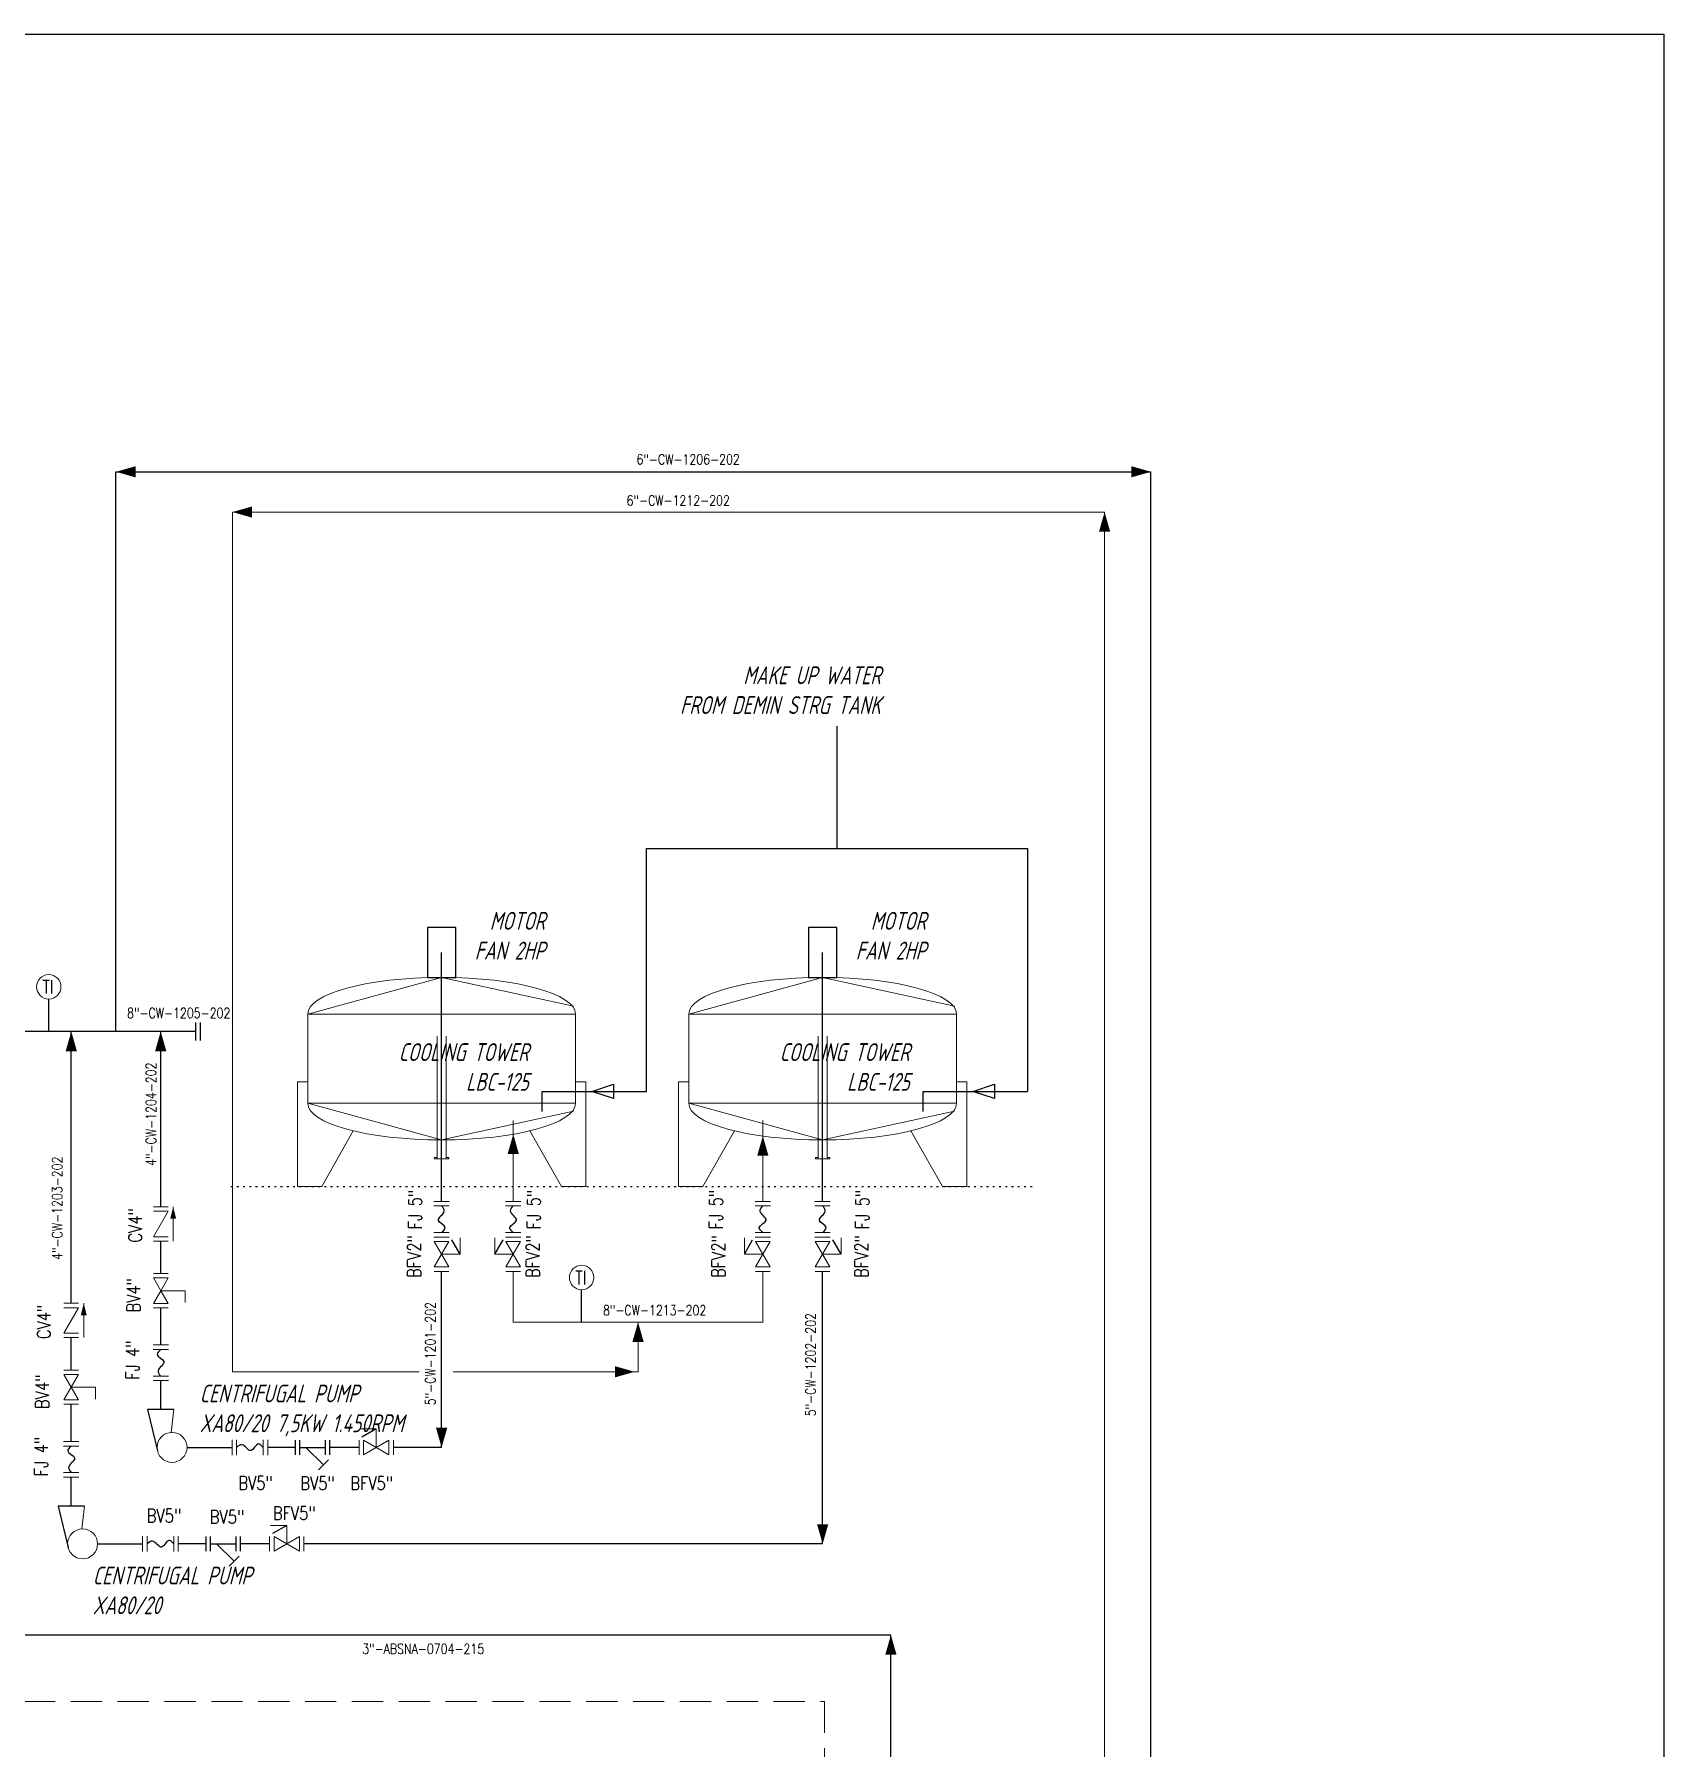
# Model space of a CAD drawing. Extents: x -29512 to 147477, y -5232 to 39709.
# Drawn here: x 140849.4 to 140940.7, y 9149.5 to 9245.5 of the extents above; entities that cross this region are included whole.
import ezdxf
from ezdxf.enums import TextEntityAlignment as Align

# ---------------------------------------------------------------- set-up
doc = ezdxf.new("R2010")
doc.units = 0
for name, pattern in [('CENTER', [2, 1.25, -0.25, 0.25, -0.25]), ('DASHDOT', [25.4, 12.7, -6.35, 0, -6.35]), ('DOTTED', [0.25, 0, -0.25]), ('HIDDEN', [0.375, 0.25, -0.125])]:
    doc.linetypes.add(name, pattern=pattern)
doc.layers.get('0').update_dxf_attribs({"linetype": 'CONTINUOUS'})
for name, color, linetype in [('6', 6, 'DASHDOT'), ('DIMENSION', 3, 'CONTINUOUS'), ('HATCH', 4, 'CONTINUOUS'), ('NUVOLA', 6, 'CONTINUOUS'), ('S', 7, 'CONTINUOUS')]:
    doc.layers.add(name, color=color, linetype=linetype)
for name, color, linetype, lineweight in [('DIMENSI', 20, 'CONTINUOUS', 9), ('FITTING', 7, 'CONTINUOUS', 13), ('TAG', 140, 'CONTINUOUS', 13)]:
    doc.layers.add(name, color=color, linetype=linetype, lineweight=lineweight)
doc.styles.add('Romans100', font='romans.shx', dxfattribs={"width": 0.8, "height": 200})
doc.styles.add('S25', font='SIMPLEX', dxfattribs={"width": 0.8, "height": 0.25})
doc.styles.add('STYLE4', font='isocp.shx', dxfattribs={"width": 0.8, "oblique": 15, "height": 2})

msp = doc.modelspace()

# ---------------------------------------------------------------- linework, layer by layer
at = {"color": 6, "lineweight": 20}
for p, q in [((140860.5187, 9170.5324), (140860.5187, 9218.6933)), ((140860.5187, 9218.6933), (140909.378, 9218.6933)), ((140909.378, 9064.9332), (140909.378, 9218.6933)), ((140876.2496, 9180.0793), (140876.2496, 9184.6118)), ((140890.232, 9180.0793), (140890.232, 9184.6118)), ((140876.2496, 9173.3092), (140876.2496, 9176.1573)), ((140890.232, 9173.3092), (140890.232, 9176.1573)), ((140876.2496, 9173.3092), (140890.232, 9173.3092)), ((140883.2408, 9173.3092), (140883.2408, 9170.5324)), ((140870.983, 9170.5324), (140860.5187, 9170.5324)), ((140883.2408, 9170.5324), (140872.8796, 9170.5324))]:
    msp.add_line(p, q, dxfattribs=at)
at = {"color": 30, "lineweight": 20}
for p, q in [((140856.4992, 9179.7754), (140856.4992, 9179.7788)), ((140851.4892, 9174.3701), (140851.4892, 9174.3735))]:
    msp.add_line(p, q, dxfattribs=at)
at = {"color": 7, "lineweight": 20}
for p, q in [((140873.2726, 9178.0409), (140873.2726, 9177.1185)), ((140873.2726, 9177.7839), (140873.2726, 9177.1185)), ((140875.2147, 9178.0409), (140875.2147, 9177.1185)), ((140875.2147, 9177.7839), (140875.2147, 9177.1185)), ((140889.1971, 9178.0409), (140889.1971, 9177.1185)), ((140894.6177, 9178.0409), (140894.6177, 9177.1185)), ((140872.2377, 9177.1185), (140873.2726, 9177.1185)), ((140876.2496, 9177.1185), (140875.2147, 9177.1185)), ((140890.232, 9177.1185), (140889.1971, 9177.1185)), ((140893.5827, 9177.1185), (140894.6177, 9177.1185)), ((140856.4992, 9175.0765), (140857.8647, 9175.0765)), ((140857.8647, 9174.411), (140857.8647, 9175.0765)), ((140851.4892, 9169.6712), (140852.8546, 9169.6712)), ((140852.8546, 9169.0058), (140852.8546, 9169.6712)), ((140867.6523, 9167.3327), (140868.5747, 9167.3327)), ((140868.5747, 9166.2978), (140868.5747, 9167.3327)), ((140862.6422, 9161.9275), (140863.5646, 9161.9275)), ((140862.8992, 9161.9275), (140863.5646, 9161.9275)), ((140863.5646, 9160.8925), (140863.5646, 9161.9275))]:
    msp.add_line(p, q, dxfattribs=at)
at = {"color": 7}
for p, q in [((140864.055, 9165.8856), (140864.055, 9166.7099)), ((140864.3023, 9165.8856), (140864.3023, 9166.7099)), ((140865.73, 9165.8856), (140865.73, 9166.7099)), ((140865.9774, 9165.8856), (140865.9774, 9166.7099)), ((140864.3023, 9166.2978), (140865.73, 9166.2978)), ((140864.6371, 9166.2978), (140865.6185, 9165.3245)), ((140865.3409, 9165.0469), (140865.896, 9165.6021)), ((140859.0449, 9160.4804), (140859.0449, 9161.3047)), ((140859.2922, 9160.4804), (140859.2922, 9161.3047)), ((140859.2922, 9160.8925), (140860.72, 9160.8925)), ((140859.6271, 9160.8925), (140860.6084, 9159.9193)), ((140860.72, 9160.4804), (140860.72, 9161.3047)), ((140860.9673, 9160.4804), (140860.9673, 9161.3047)), ((140860.3308, 9159.6417), (140860.886, 9160.1968))]:
    msp.add_line(p, q, dxfattribs=at)
at = {"color": 7, "lineweight": 20}
for centre in [(140850.2291, 9192.0977), (140880.0795, 9175.8128)]:
    msp.add_circle(centre, 0.6834, dxfattribs=at)
for points in [[(140872.2377, 9178.3369), (140872.4351, 9178.6126), (140872.0543, 9179.0158), (140872.3876, 9179.5255), (140872.2377, 9179.822)], [(140876.2496, 9178.3369), (140876.0522, 9178.6126), (140876.433, 9179.0158), (140876.0997, 9179.5255), (140876.2496, 9179.822)], [(140890.232, 9178.3369), (140890.0346, 9178.6126), (140890.4154, 9179.0158), (140890.0821, 9179.5255), (140890.232, 9179.822)], [(140893.5827, 9178.3369), (140893.7801, 9178.6126), (140893.3993, 9179.0158), (140893.7326, 9179.5255), (140893.5827, 9179.822)], [(140856.4992, 9171.7798), (140856.3019, 9171.5041), (140856.6827, 9171.1009), (140856.3494, 9170.5913), (140856.4992, 9170.2947)], [(140851.4892, 9166.3745), (140851.2918, 9166.0989), (140851.6726, 9165.6957), (140851.3393, 9165.186), (140851.4892, 9164.8894)], [(140862.2388, 9166.2978), (140861.9632, 9166.4952), (140861.56, 9166.1144), (140861.0503, 9166.4477), (140860.7537, 9166.2978)], [(140857.2288, 9160.8925), (140856.9531, 9161.0899), (140856.5499, 9160.7091), (140856.0402, 9161.0424), (140855.7437, 9160.8925)]]:
    msp.add_spline(points, degree=3)
at = {"color": 6, "lineweight": 20}
for points in [[(140860.5187, 9218.6933), (140861.6202, 9218.3786), (140861.6202, 9219.0081)], [(140909.378, 9218.6933), (140909.6927, 9217.5918), (140909.0632, 9217.5918)], [(140876.2496, 9183.8389), (140875.9349, 9182.7374), (140876.5643, 9182.7374)], [(140890.232, 9183.7368), (140889.9173, 9182.6353), (140890.5467, 9182.6353)], [(140883.2408, 9173.3092), (140882.9261, 9172.2077), (140883.5555, 9172.2077)], [(140883.0469, 9170.5324), (140881.9454, 9170.8471), (140881.9454, 9170.2177)]]:
    msp.add_solid(points, dxfattribs=at)
at = {"layer": '6', "color": 5, "linetype": 'Continuous', "ltscale": 5}
for p, q in [((140853.9942, 9189.594), (140853.9942, 9220.948)), ((140853.9942, 9220.948), (140911.9737, 9220.948)), ((140911.9737, 9062.8965), (140911.9737, 9220.948)), ((140872.2377, 9180.0777), (140872.2377, 9194.0188)), ((140893.5827, 9180.0777), (140893.5827, 9194.0188)), ((140858.4444, 9189.594), (140846.4616, 9189.594)), ((140851.4892, 9174.3735), (140851.4892, 9189.594)), ((140856.4992, 9179.7754), (140856.4992, 9189.594)), ((140856.4992, 9176.0376), (140856.4992, 9177.8564)), ((140872.2377, 9166.2978), (140872.2377, 9176.1573)), ((140893.5827, 9160.8925), (140893.5827, 9176.1573)), ((140856.4992, 9172.0371), (140856.4992, 9174.1153)), ((140851.4892, 9170.6324), (140851.4892, 9172.4512)), ((140856.4992, 9168.4175), (140856.4992, 9170.0374)), ((140851.4892, 9166.6318), (140851.4892, 9168.71)), ((140857.9728, 9166.2978), (140860.4965, 9166.2978)), ((140864.055, 9166.2978), (140862.4961, 9166.2978)), ((140867.6135, 9166.2978), (140865.9774, 9166.2978)), ((140872.2377, 9166.2978), (140869.5359, 9166.2978)), ((140851.4892, 9163.0122), (140851.4892, 9164.6322)), ((140852.9627, 9160.8925), (140855.4864, 9160.8925)), ((140859.0449, 9160.8925), (140857.486, 9160.8925)), ((140862.6034, 9160.8925), (140860.9673, 9160.8925)), ((140893.5827, 9160.8925), (140864.5258, 9160.8925))]:
    msp.add_line(p, q, dxfattribs=at)
for points in [[(140853.9942, 9220.948), (140855.0957, 9220.6333), (140855.0957, 9221.2628)], [(140911.9737, 9220.948), (140910.8722, 9220.6333), (140910.8722, 9221.2628)], [(140851.4892, 9189.594), (140851.1744, 9188.4925), (140851.8039, 9188.4925)], [(140856.4992, 9189.594), (140856.1845, 9188.4925), (140856.814, 9188.4925)], [(140872.2369, 9166.2947), (140872.5516, 9167.3963), (140871.9221, 9167.3963)], [(140893.5819, 9160.8895), (140893.8966, 9161.991), (140893.2671, 9161.991)]]:
    msp.add_solid(points, dxfattribs=at)
at = {"layer": 'DIMENSI', "color": 1}
for p, q in [((140872.2377, 9192.6261), (140864.7377, 9190.5733)), ((140879.6242, 9191.0067), (140872.2377, 9192.6261)), ((140893.5827, 9192.6261), (140886.0827, 9190.5733)), ((140900.9692, 9191.0067), (140893.5827, 9192.6261)), ((140879.7377, 9190.5733), (140864.7377, 9190.5733)), ((140901.0827, 9190.5733), (140886.0827, 9190.5733)), ((140879.7377, 9185.5733), (140864.7377, 9185.5733)), ((140872.2377, 9183.5205), (140864.7377, 9185.5733)), ((140879.6242, 9185.1399), (140872.2377, 9183.5205)), ((140901.0827, 9185.5733), (140886.0827, 9185.5733)), ((140893.5827, 9183.5205), (140886.0827, 9185.5733)), ((140900.9692, 9185.1399), (140893.5827, 9183.5205))]:
    msp.add_line(p, q, dxfattribs=at)
at = {"layer": 'DIMENSI', "color": 7}
for p, q in [((140864.7377, 9190.5733), (140864.7377, 9185.5733)), ((140879.7377, 9190.5733), (140879.7377, 9185.5733)), ((140886.0827, 9190.5733), (140886.0827, 9185.5733)), ((140901.0827, 9190.5733), (140901.0827, 9185.5733)), ((140864.1616, 9186.7842), (140864.1616, 9180.9139)), ((140864.7377, 9186.7842), (140864.1616, 9186.7842)), ((140879.7377, 9186.7842), (140880.3138, 9186.7842)), ((140880.3138, 9186.7842), (140880.3138, 9180.9139)), ((140885.5066, 9186.7842), (140885.5066, 9180.9139)), ((140886.0827, 9186.7842), (140885.5066, 9186.7842)), ((140901.0827, 9186.7842), (140901.6588, 9186.7842)), ((140901.6588, 9186.7842), (140901.6588, 9180.9139)), ((140865.53, 9180.9139), (140867.2906, 9184.0304)), ((140878.9455, 9180.9139), (140877.1848, 9184.0304)), ((140886.875, 9180.9139), (140888.6356, 9184.0304)), ((140900.2905, 9180.9139), (140898.5298, 9184.0304)), ((140871.8377, 9182.4645), (140871.8377, 9182.5445)), ((140871.9877, 9182.5445), (140871.8377, 9182.5445)), ((140872.6377, 9182.4645), (140871.8377, 9182.4645)), ((140872.6377, 9182.5445), (140872.4877, 9182.5445)), ((140872.6377, 9182.5445), (140872.6377, 9182.4645)), ((140893.1827, 9182.4645), (140893.1827, 9182.5445)), ((140893.3327, 9182.5445), (140893.1827, 9182.5445)), ((140893.9827, 9182.4645), (140893.1827, 9182.4645)), ((140893.9827, 9182.5445), (140893.8327, 9182.5445)), ((140893.9827, 9182.5445), (140893.9827, 9182.4645)), ((140864.1616, 9180.9139), (140865.53, 9180.9139)), ((140880.3138, 9180.9139), (140878.9455, 9180.9139)), ((140885.5066, 9180.9139), (140886.875, 9180.9139)), ((140901.6588, 9180.9139), (140900.2905, 9180.9139)), ((140857.2381, 9168.4175), (140857.0837, 9167.1352)), ((140852.228, 9163.0122), (140852.0736, 9161.73))]:
    msp.add_line(p, q, dxfattribs=at)
at = {"layer": 'DIMENSI', "color": 7, "linetype": 'CENTER', "ltscale": 10}
for p, q in [((140871.9877, 9182.4645), (140871.9877, 9189.3276)), ((140872.4877, 9182.4645), (140872.4877, 9189.3276)), ((140893.3327, 9182.4645), (140893.3327, 9189.3276)), ((140893.8327, 9182.4645), (140893.8327, 9189.3276))]:
    msp.add_line(p, q, dxfattribs=at)
at = {"layer": 'DIMENSI', "color": 7}
for centre in [(140857.1338, 9166.2978), (140852.1237, 9160.8925)]:
    msp.add_circle(centre, 0.839, dxfattribs=at)
at = {"layer": 'DIMENSI', "color": 7, "extrusion": (0, 0, -1)}
for centre in [(140872.2377, 9190.5733), (140893.5827, 9190.5733)]:
    msp.add_ellipse(centre, major_axis=(7.5, 0), ratio=0.2737035, start_param=3.1415927, end_param=6.2831853, dxfattribs=at)
at = {"layer": 'DIMENSI', "color": 7}
for centre in [(140872.2377, 9185.5733), (140893.5827, 9185.5733)]:
    msp.add_ellipse(centre, major_axis=(7.5, 0), ratio=0.2737035, start_param=3.1415927, end_param=6.2831853, dxfattribs=at)
at = {"layer": 'DIMENSION', "color": 0, "linetype": 'ByBlock', "ltscale": 0.5}
for p, q in [((140858.4444, 9190.1034), (140858.4444, 9189.0846)), ((140858.7061, 9190.1034), (140858.7061, 9189.0846))]:
    msp.add_line(p, q, dxfattribs=at)
at = {"layer": 'DIMENSION', "color": 7, "linetype": 'ByBlock', "ltscale": 0.5}
for p, q in [((140877.8623, 9185.1117), (140877.8623, 9186.2393)), ((140880.655, 9186.2393), (140881.8589, 9186.6426)), ((140881.8589, 9185.8483), (140880.655, 9186.2393)), ((140881.8589, 9186.6426), (140881.8589, 9185.8483)), ((140899.2073, 9185.1117), (140899.2073, 9186.2393)), ((140902, 9186.2393), (140903.2039, 9186.6426)), ((140903.2039, 9185.8483), (140902, 9186.2393)), ((140903.2039, 9186.6426), (140903.2039, 9185.8483))]:
    msp.add_line(p, q, dxfattribs=at)
at = {"layer": 'DIMENSION', "color": 3, "linetype": 'ByBlock', "ltscale": 0.5}
for p, q in [((140877.8623, 9186.2393), (140883.7215, 9186.2393)), ((140899.2073, 9186.2393), (140905.0665, 9186.2393))]:
    msp.add_line(p, q, dxfattribs=at)
at = {"layer": 'DIMENSION', "color": 7}
for p, q in [((140855.7604, 9168.4175), (140856.3182, 9166.1014)), ((140857.2381, 9168.4175), (140855.7604, 9168.4175)), ((140852.228, 9163.0122), (140850.7503, 9163.0122)), ((140850.7503, 9163.0122), (140851.3081, 9160.6961))]:
    msp.add_line(p, q, dxfattribs=at)
at = {"layer": 'DIMENSION', "color": 4, "linetype": 'HIDDEN', "lineweight": 13, "ltscale": 7}
for p, q in [((140840.9627, 9152.0645), (140893.685, 9152.0645)), ((140893.685, 9152.0645), (140893.685, 9091.1175))]:
    msp.add_line(p, q, dxfattribs=at)
at = {"layer": 'DIMENSION', "color": 6, "linetype": 'ByBlock', "ltscale": 0.5}
msp.add_lwpolyline([(140940.703, 9031.1599), (140590.0902, 9031.1599), (140590.0902, 9245.4583), (140940.703, 9245.4583)], close=True, dxfattribs=at)
at = {"layer": 'FITTING'}
for p, q in [((140872.6664, 9180.0793), (140871.809, 9180.0793)), ((140875.8209, 9180.0793), (140876.6783, 9180.0793)), ((140889.8033, 9180.0793), (140890.6607, 9180.0793)), ((140894.0114, 9180.0793), (140893.154, 9180.0793)), ((140872.6664, 9179.822), (140871.809, 9179.822)), ((140875.8209, 9179.822), (140876.6783, 9179.822)), ((140889.8033, 9179.822), (140890.6607, 9179.822)), ((140894.0114, 9179.822), (140893.154, 9179.822)), ((140872.6664, 9178.3369), (140871.809, 9178.3369)), ((140875.8209, 9178.3369), (140876.6783, 9178.3369)), ((140889.8033, 9178.3369), (140890.6607, 9178.3369)), ((140894.0114, 9178.3369), (140893.154, 9178.3369)), ((140872.6664, 9178.0797), (140871.809, 9178.0797)), ((140875.8209, 9178.0797), (140876.6783, 9178.0797)), ((140889.8033, 9178.0797), (140890.6607, 9178.0797)), ((140894.0114, 9178.0797), (140893.154, 9178.0797)), ((140856.0705, 9172.0371), (140856.928, 9172.0371)), ((140856.0705, 9171.7798), (140856.928, 9171.7798)), ((140856.0705, 9170.2947), (140856.928, 9170.2947)), ((140856.0705, 9170.0374), (140856.928, 9170.0374)), ((140860.4965, 9166.7265), (140860.4965, 9165.8691)), ((140860.7537, 9166.7265), (140860.7537, 9165.8691)), ((140862.2388, 9166.7265), (140862.2388, 9165.8691)), ((140862.4961, 9166.7265), (140862.4961, 9165.8691)), ((140851.0605, 9166.6318), (140851.9179, 9166.6318)), ((140851.0605, 9166.3745), (140851.9179, 9166.3745)), ((140851.0605, 9164.8894), (140851.9179, 9164.8894)), ((140851.0605, 9164.6322), (140851.9179, 9164.6322)), ((140855.4864, 9161.3213), (140855.4864, 9160.4638)), ((140855.7437, 9161.3213), (140855.7437, 9160.4638)), ((140857.2288, 9161.3213), (140857.2288, 9160.4638)), ((140857.486, 9161.3213), (140857.486, 9160.4638))]:
    msp.add_line(p, q, dxfattribs=at)
at = {"layer": 'FITTING', "lineweight": 20}
for p, q in [((140856.0871, 9179.7754), (140856.9114, 9179.7754)), ((140857.199, 9179.7752), (140857.199, 9177.853)), ((140856.0871, 9177.853), (140856.9114, 9177.853)), ((140856.0871, 9177.853), (140856.9114, 9177.853)), ((140871.8256, 9178.0797), (140872.6499, 9178.0797)), ((140876.6618, 9178.0797), (140875.8375, 9178.0797)), ((140890.6441, 9178.0797), (140889.8198, 9178.0797)), ((140893.1706, 9178.0797), (140893.9949, 9178.0797)), ((140856.9114, 9176.0376), (140856.0871, 9176.0376)), ((140871.8256, 9176.1573), (140872.6499, 9176.1573)), ((140876.6618, 9176.1573), (140875.8375, 9176.1573)), ((140890.6441, 9176.1573), (140889.8198, 9176.1573)), ((140893.1706, 9176.1573), (140893.9949, 9176.1573)), ((140851.077, 9174.3701), (140851.9013, 9174.3701)), ((140852.1889, 9174.3699), (140852.1889, 9172.4478)), ((140856.9114, 9174.1153), (140856.0871, 9174.1153)), ((140851.077, 9172.4478), (140851.9013, 9172.4478)), ((140851.077, 9172.4478), (140851.9013, 9172.4478)), ((140851.9013, 9170.6324), (140851.077, 9170.6324)), ((140851.9013, 9168.71), (140851.077, 9168.71)), ((140867.6135, 9165.8856), (140867.6135, 9166.7099)), ((140869.5359, 9165.8856), (140869.5359, 9166.7099)), ((140862.6034, 9160.4804), (140862.6034, 9161.3047)), ((140864.5258, 9160.4804), (140864.5258, 9161.3047))]:
    msp.add_line(p, q, dxfattribs=at)
for points in [[(140856.9114, 9179.5281), (140856.0871, 9179.5281), (140856.9114, 9179.5281), (140856.0871, 9178.1003), (140856.9114, 9178.1003)], [(140851.9013, 9174.1228), (140851.077, 9174.1228), (140851.9013, 9174.1228), (140851.077, 9172.6951), (140851.9013, 9172.6951)]]:
    msp.add_lwpolyline(points, dxfattribs=at)
for points in [[(140872.2377, 9177.1185), (140871.8256, 9177.8324), (140872.6499, 9177.8324)], [(140876.2496, 9177.1185), (140876.6618, 9177.8324), (140875.8375, 9177.8324)], [(140890.232, 9177.1185), (140890.6441, 9177.8324), (140889.8198, 9177.8324)], [(140893.5827, 9177.1185), (140893.1706, 9177.8324), (140893.9949, 9177.8324)], [(140872.2377, 9177.1185), (140871.8256, 9176.4046), (140872.6499, 9176.4046)], [(140876.2496, 9177.1185), (140876.6618, 9176.4046), (140875.8375, 9176.4046)], [(140890.232, 9177.1185), (140890.6441, 9176.4046), (140889.8198, 9176.4046)], [(140893.5827, 9177.1185), (140893.1706, 9176.4046), (140893.9949, 9176.4046)], [(140856.4992, 9175.0765), (140856.9114, 9175.7903), (140856.0871, 9175.7903)], [(140856.4992, 9175.0765), (140856.9114, 9174.3626), (140856.0871, 9174.3626)], [(140851.4892, 9169.6712), (140851.9013, 9170.3851), (140851.077, 9170.3851)], [(140851.4892, 9169.6712), (140851.9013, 9168.9574), (140851.077, 9168.9574)], [(140868.5747, 9166.2978), (140867.8608, 9165.8856), (140867.8608, 9166.7099)], [(140868.5747, 9166.2978), (140869.2886, 9165.8856), (140869.2886, 9166.7099)], [(140863.5646, 9160.8925), (140862.8508, 9160.4804), (140862.8508, 9161.3047)], [(140863.5646, 9160.8925), (140864.2785, 9160.4804), (140864.2785, 9161.3047)]]:
    msp.add_lwpolyline(points, close=True, dxfattribs=at)
for points in [[(140857.0304, 9179.1022), (140857.199, 9179.7752), (140857.3671, 9179.1021)], [(140852.0203, 9173.6969), (140852.1889, 9174.3699), (140852.3571, 9173.6968)]]:
    msp.add_solid(points, dxfattribs=at)
at = {"layer": 'HATCH', "color": 3}
for p, q in [((140894.394, 9199.8456), (140894.394, 9206.7047)), ((140883.7215, 9186.2393), (140883.7215, 9199.8456)), ((140883.7215, 9199.8456), (140905.0665, 9199.8456)), ((140905.0665, 9199.8456), (140905.0665, 9186.2393))]:
    msp.add_line(p, q, dxfattribs=at)
at = {"layer": 'HATCH', "color": 7}
for p, q in [((140850.2291, 9189.594), (140850.2291, 9191.4143)), ((140873.2726, 9177.1185), (140872.8114, 9177.9173)), ((140875.2147, 9177.1185), (140875.6759, 9177.9173)), ((140889.1971, 9177.1185), (140889.6583, 9177.9173)), ((140894.6177, 9177.1185), (140894.1565, 9177.9173)), ((140880.0795, 9173.3092), (140880.0795, 9175.1294)), ((140868.5747, 9167.3327), (140867.7759, 9166.8715)), ((140863.5646, 9161.9275), (140862.7658, 9161.4663))]:
    msp.add_line(p, q, dxfattribs=at)
at = {"layer": 'HATCH', "color": 7, "linetype": 'DOTTED'}
msp.add_line((140860.419, 9180.9139), (140905.4715, 9180.9139), dxfattribs=at)
at = {"layer": 'HATCH', "color": 7}
for points in [[(140871.4429, 9192.6261), (140873.0326, 9192.6261), (140873.0326, 9195.4231), (140871.4429, 9195.4231)], [(140892.7879, 9192.6261), (140894.3776, 9192.6261), (140894.3776, 9195.4231), (140892.7879, 9195.4231)]]:
    msp.add_lwpolyline(points, close=True, dxfattribs=at)
at = {"layer": 'NUVOLA', "color": 1}
for p, q in [((140897.4068, 9155.7864), (140844.6845, 9155.7864)), ((140897.4068, 9106.3896), (140897.4068, 9155.7864))]:
    msp.add_line(p, q, dxfattribs=at)
msp.add_solid([(140897.4068, 9155.7864), (140897.7216, 9154.6848), (140897.0921, 9154.6848)], dxfattribs=at)

# ---------------------------------------------------------------- texts
at = {"layer": 'DIMENSION', "color": 6, "char_height": 1, "attachment_point": 3, "style": 'STYLE4'}
for s, insert in [('{MAKE UP WATER\\PFROM DEMIN STRG TANK}', (140896.8428, 9210.0478)), ('MOTOR \\PFAN 2HP', (140878.0324, 9196.2939)), ('MOTOR \\PFAN 2HP', (140899.3774, 9196.2939)), ('{COOLING TOWER\\PLBC-125}', (140877.1121, 9188.939)), ('{COOLING TOWER\\PLBC-125}', (140898.4571, 9188.939))]:
    msp.add_mtext(s, dxfattribs=dict(at, insert=insert))
at = {"layer": 'DIMENSION', "color": 2, "char_height": 1, "attachment_point": 1, "style": 'STYLE4'}
for s, insert in [('{CENTRIFUGAL PUMP\\PXA80/20 7,5KW 1.450RPM}', (140858.6846, 9169.8165)), ('{CENTRIFUGAL PUMP\\PXA80/20}', (140852.6941, 9159.6174))]:
    msp.add_mtext(s, dxfattribs=dict(at, insert=insert))
at = {"layer": 'S', "color": 2, "style": 'S25', "width": 0.8}
for s, p in [('6"-CW-1206-202', (140888.9421, 9221.3609)), ('6"-CW-1212-202', (140888.3879, 9219.0614)), ('8"-CW-1205-202', (140860.4035, 9190.3481)), ('8"-CW-1213-202', (140887.0657, 9173.6966)), ('3"-ABSNA-0704-215', (140874.6219, 9154.7289))]:
    msp.add_text(s, height=0.5646, dxfattribs=at).set_placement(p, align=Align.RIGHT)
for s, p in [('4"-CW-1204-202', (140856.2385, 9187.8554)), ('4"-CW-1203-202', (140850.9827, 9182.5892)), ('5"-CW-1201-202', (140871.8863, 9174.4419)), ('5"-CW-1202-202', (140893.1911, 9173.8245))]:
    msp.add_text(s, height=0.5646, rotation=90, dxfattribs=at).set_placement(p, align=Align.RIGHT)
at = {"layer": 'TAG', "color": 6, "lineweight": 20, "char_height": 0.75, "width": 7.302947, "attachment_point": 5, "style": 'Romans100'}
for s, insert in [('{TI}', (140850.1811, 9192.091)), ('{TI}', (140880.0315, 9175.8062)), ('BV5"', (140861.812, 9164.3027)), ('BV5"', (140865.2864, 9164.2872)), ('BFV5"', (140868.3203, 9164.2872)), ('BV5"', (140856.6826, 9162.4717)), ('BFV5"', (140863.979, 9162.6083)), ('BV5"', (140860.2146, 9162.4024))]:
    msp.add_mtext(s, dxfattribs=dict(at, insert=insert))
at = {"layer": 'TAG', "color": 6, "lineweight": 20, "char_height": 0.75, "width": 7.302947, "attachment_point": 5, "rotation": 90, "style": 'Romans100'}
for s, insert in [('{FJ 5"}', (140870.753, 9179.6253)), ('{FJ 5"}', (140877.4032, 9179.6253)), ('{FJ 5"}', (140887.609, 9179.6253)), ('{FJ 5"}', (140895.8058, 9179.6253)), ('CV4"', (140855.0624, 9178.7388)), ('{BFV2"}', (140870.6996, 9176.992)), ('{BFV2"}', (140877.3498, 9176.992)), ('{BFV2"}', (140887.7414, 9176.992)), ('{BFV2"}', (140895.7525, 9176.992)), ('BV4"', (140854.9743, 9174.8261)), ('CV4"', (140849.9485, 9173.3335)), ('FJ 4"', (140854.9228, 9171.1899)), ('BV4"', (140849.8604, 9169.4209)), ('FJ 4"', (140849.8089, 9165.7846))]:
    msp.add_mtext(s, dxfattribs=dict(at, insert=insert))

doc.saveas('drawing.dxf')
